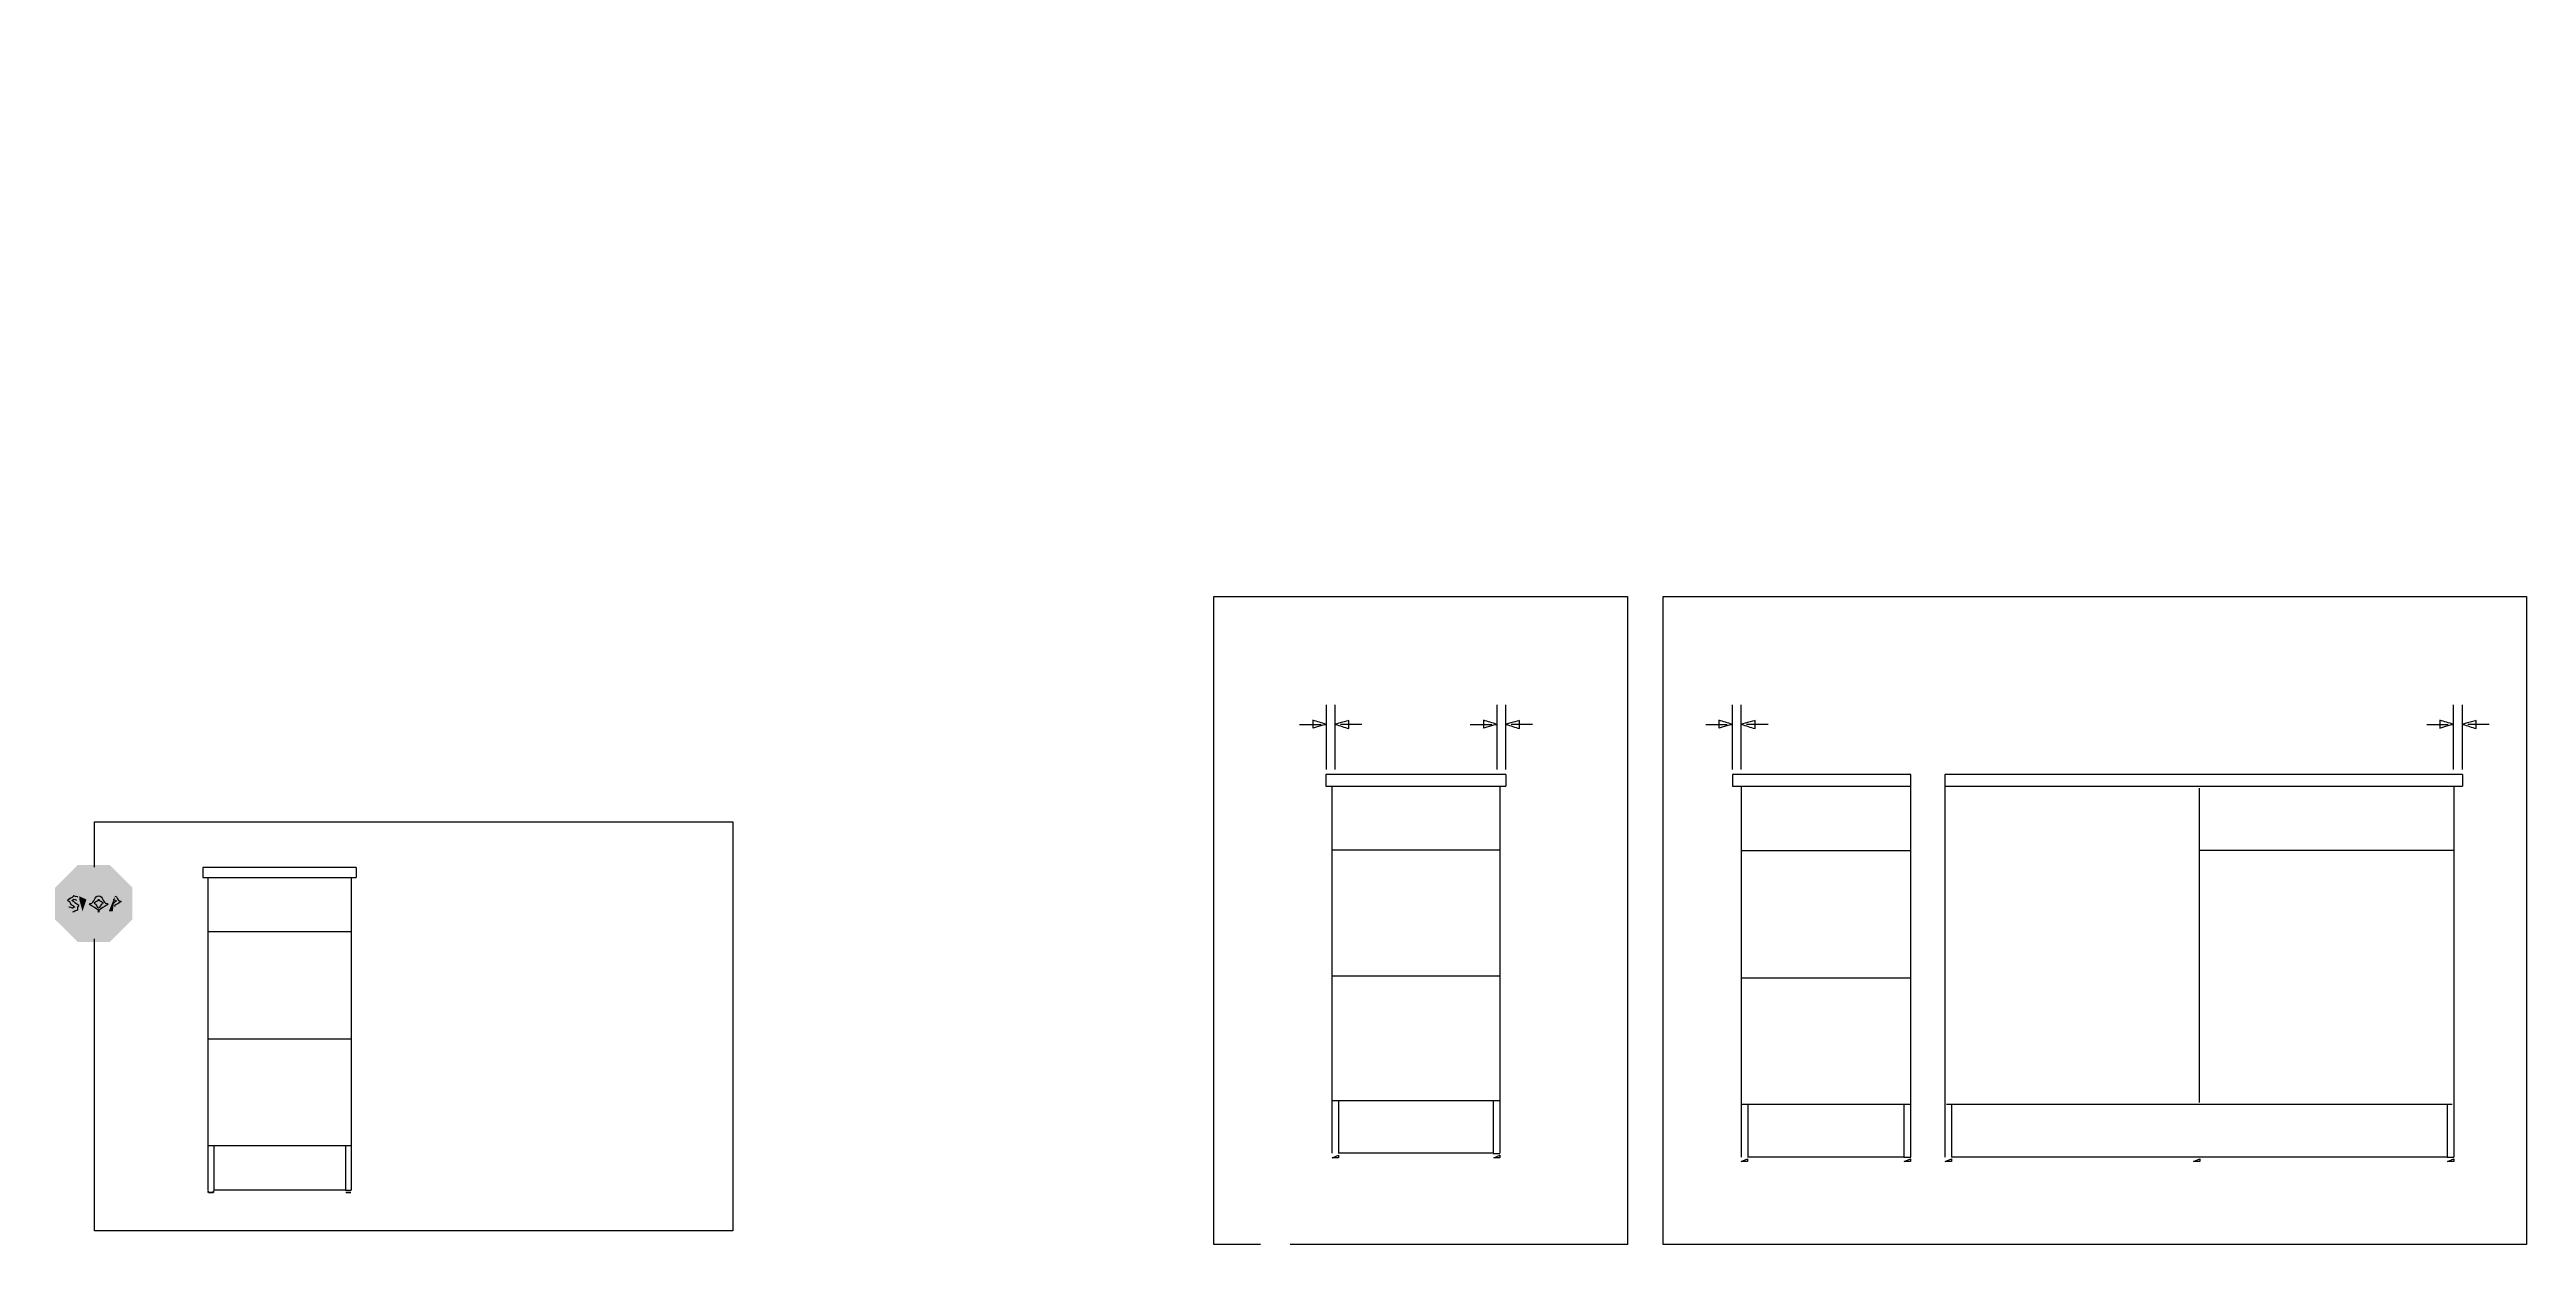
# Model space of a CAD drawing. Header units: metres. Extents: x -27.1 to 47.9, y -10.7 to 6.6.
# Drawn here: x 19.19 to 25.08, y -1.4 to 1.44 of the extents above; entities that cross this region are included whole.
import ezdxf

# ---------------------------------------------------------------- set-up
doc = ezdxf.new("R2010")
doc.units = ezdxf.units.M
doc.header["$MEASUREMENT"] = 0
doc.layers.add('PDF_Working_Num_Penna__7_Num_Penna__7_Num_Penna__7_Num_Penna__7_Num_Penna__7_Num_Penna__7', color=7, linetype='Continuous', lineweight=18)
doc.styles.add('GENERATED_STYLE_1', font='Arial')

msp = doc.modelspace()

# ---------------------------------------------------------------- hatches: boundary and pattern name
at = {"layer": 'PDF_Working_Num_Penna__7_Num_Penna__7_Num_Penna__7_Num_Penna__7_Num_Penna__7_Num_Penna__7', "linetype": 'Continuous', "lineweight": 18}
for points in [[(19.2616, -0.4963), (19.2078, -0.5501), (19.2078, -0.6261), (19.2616, -0.6798), (19.3376, -0.6798), (19.3914, -0.6261), (19.3914, -0.5501), (19.3376, -0.4963)], [(19.265, -0.5786), (19.2727, -0.6065), (19.282, -0.5786), (19.265, -0.5707)], [(19.3446, -0.6065), (19.3496, -0.5707), (19.3353, -0.6065)]]:
    msp.add_hatch(color=7, dxfattribs=at).paths.add_polyline_path(points)

# ---------------------------------------------------------------- linework, layer by layer
at = {"layer": 'PDF_Working_Num_Penna__7_Num_Penna__7_Num_Penna__7_Num_Penna__7_Num_Penna__7_Num_Penna__7', "color": 7, "linetype": 'Continuous', "lineweight": 18, "flags": 128}
for points in [[(22.0704, -1.3982), (21.9593, -1.3982), (21.9593, 0.1413), (22.9418, 0.1413), (22.9418, -1.3982), (22.1409, -1.3982)], [(22.2267, -0.2696), (22.2267, -0.1163)], [(22.2476, -0.2696), (22.2476, -0.1163)], [(22.6319, -0.2696), (22.6319, -0.1163)], [(22.6528, -0.2696), (22.6528, -0.1163)], [(23.191, -0.2696), (23.191, -0.1163)], [(23.2119, -0.2696), (23.2119, -0.1163)], [(24.9034, -0.2696), (24.9034, -0.1163)], [(24.9243, -0.2696), (24.9243, -0.1163)], [(22.1631, -0.1625), (22.214, -0.1625)], [(22.311, -0.1625), (22.2602, -0.1625)], [(22.5683, -0.1625), (22.6192, -0.1625)], [(22.7162, -0.1625), (22.6654, -0.1625)], [(23.1274, -0.1625), (23.1783, -0.1625)], [(23.2754, -0.1625), (23.2245, -0.1625)], [(24.8399, -0.1625), (24.8907, -0.1625)], [(24.9878, -0.1625), (24.9369, -0.1625)], [(22.6528, -0.2813), (22.2255, -0.2813), (22.2255, -0.3092), (22.6528, -0.3092)], [(22.6528, -0.2813), (22.6528, -0.3092)], [(23.6142, -1.1911), (23.6142, -0.2813), (23.191, -0.2813), (23.191, -0.3095), (23.6142, -0.3095)], [(24.9243, -0.2813), (23.6952, -0.2813), (23.6952, -0.3095), (24.9243, -0.3095)], [(24.9243, -0.2813), (24.9243, -0.3095)], [(22.2397, -0.3092), (22.2397, -1.1816)], [(22.6386, -0.3092), (22.6386, -1.1816)], [(23.2112, -0.3095), (23.2112, -1.1911)], [(23.6952, -0.3095), (23.6952, -1.1911)], [(24.2997, -1.061), (24.2997, -0.3137)], [(24.9042, -0.3095), (24.9042, -1.1911)], [(19.301, -0.5017), (19.301, -0.3939), (20.8172, -0.3939), (20.8172, -1.3655), (19.301, -1.3655), (19.301, -0.6719)], [(22.6372, -0.4613), (22.2413, -0.4613)], [(23.6128, -0.4632), (23.2128, -0.4632)], [(24.9027, -0.4622), (24.3012, -0.4622)], [(19.9226, -0.5022), (19.5586, -0.5022), (19.5586, -0.526), (19.9226, -0.526)], [(19.5707, -0.526), (19.5707, -1.2694)], [(19.9105, -0.526), (19.9105, -1.2694)], [(19.9226, -0.5022), (19.9226, -0.526)], [(19.9093, -0.6556), (19.572, -0.6556)], [(22.6372, -0.7604), (22.2413, -0.7604)], [(23.6128, -0.7654), (23.2128, -0.7654)], [(19.9093, -0.9105), (19.572, -0.9105)], [(22.2413, -1.0565), (22.6372, -1.0565)], [(22.2557, -1.0565), (22.2557, -1.1817)], [(22.6226, -1.0565), (22.6226, -1.1817), (22.6386, -1.1817)], [(23.2128, -1.0646), (23.6128, -1.0646)], [(23.2273, -1.0646), (23.2273, -1.1911)], [(23.598, -1.0646), (23.598, -1.1911), (23.6142, -1.1911)], [(23.6993, -1.0651), (24.9, -1.0651)], [(23.7113, -1.0652), (23.7113, -1.1911)], [(24.8881, -1.0652), (24.8881, -1.1911), (24.9042, -1.1911)], [(19.572, -1.1628), (19.9093, -1.1628)], [(19.5843, -1.1628), (19.5843, -1.2694)], [(19.8969, -1.1628), (19.8969, -1.2694), (19.9105, -1.2694)], [(22.2557, -1.1806), (22.6226, -1.1806)], [(23.2273, -1.1901), (23.598, -1.1901)], [(23.7113, -1.1901), (24.888, -1.1901)], [(19.5843, -1.2686), (19.8969, -1.2686)]]:
    msp.add_lwpolyline(points, dxfattribs=at)
for points in [[(25.0764, -1.3982), (23.0265, -1.3982), (23.0265, 0.1413), (25.0764, 0.1413)], [(22.2554, -1.1861), (22.2554, -1.192), (22.2406, -1.192)], [(22.6386, -1.1861), (22.6386, -1.192), (22.6238, -1.192)], [(23.2266, -1.195), (23.2266, -1.2009), (23.2118, -1.2009)], [(23.6135, -1.195), (23.6135, -1.2009), (23.5987, -1.2009)], [(23.7108, -1.195), (23.7108, -1.2009), (23.696, -1.2009)], [(24.3008, -1.195), (24.3008, -1.2009), (24.286, -1.2009)], [(24.9036, -1.195), (24.9036, -1.2009), (24.8887, -1.2009)], [(19.5712, -1.2707), (19.5712, -1.2749)], [(19.5836, -1.2751), (19.5833, -1.2751), (19.5831, -1.2751), (19.5828, -1.2751), (19.5825, -1.2751), (19.582, -1.2751), (19.5816, -1.2751), (19.5811, -1.2751), (19.5805, -1.2751), (19.58, -1.2751), (19.5794, -1.2751), (19.5787, -1.2751), (19.5781, -1.2751), (19.5775, -1.2751), (19.5768, -1.2751), (19.5762, -1.2751), (19.5756, -1.2751), (19.575, -1.2751), (19.5744, -1.2751), (19.5738, -1.2751), (19.5734, -1.2751), (19.5729, -1.2751), (19.5725, -1.2751), (19.5721, -1.2751), (19.5718, -1.2751), (19.5716, -1.2751)], [(19.5835, -1.2751), (19.5832, -1.2751), (19.583, -1.2751), (19.5827, -1.2751), (19.5824, -1.2751), (19.582, -1.2751), (19.5815, -1.2751), (19.581, -1.2751), (19.5805, -1.2751), (19.5799, -1.2751), (19.5793, -1.2751), (19.5787, -1.2751), (19.5781, -1.2751), (19.5775, -1.2751), (19.5768, -1.2751), (19.5762, -1.2751), (19.5756, -1.2751), (19.575, -1.2751), (19.5744, -1.2751), (19.5739, -1.2751), (19.5734, -1.2751), (19.573, -1.2751), (19.5726, -1.2751), (19.5722, -1.2751), (19.5719, -1.2751), (19.5717, -1.2751)], [(19.5775, -1.2749), (19.5776, -1.2749)], [(19.5832, -1.2707), (19.5834, -1.2707)], [(19.5836, -1.275), (19.5837, -1.2707)], [(19.9099, -1.2751), (19.9096, -1.2751), (19.9094, -1.2751), (19.9091, -1.2751), (19.9087, -1.2751), (19.9083, -1.2751), (19.9079, -1.2751), (19.9074, -1.2751), (19.9068, -1.2751), (19.9062, -1.2751), (19.9056, -1.2751), (19.905, -1.2751), (19.9044, -1.2751), (19.9037, -1.2751), (19.9031, -1.2751), (19.9025, -1.2751), (19.9018, -1.2751), (19.9012, -1.2751), (19.9007, -1.2751), (19.9001, -1.2751), (19.8996, -1.2751), (19.8992, -1.2751), (19.8988, -1.2751), (19.8984, -1.2751), (19.8981, -1.2751), (19.8979, -1.2751)], [(19.9098, -1.2751), (19.9095, -1.2751), (19.9093, -1.2751), (19.909, -1.2751), (19.9087, -1.2751), (19.9083, -1.2751), (19.9078, -1.2751), (19.9073, -1.2751), (19.9068, -1.2751), (19.9062, -1.2751), (19.9056, -1.2751), (19.905, -1.2751), (19.9044, -1.2751), (19.9037, -1.2751), (19.9031, -1.2751), (19.9025, -1.2751), (19.9019, -1.2751), (19.9013, -1.2751), (19.9007, -1.2751), (19.9002, -1.2751), (19.8997, -1.2751), (19.8992, -1.2751), (19.8988, -1.2751), (19.8985, -1.2751), (19.8982, -1.2751), (19.898, -1.2751)], [(19.8988, -1.2749), (19.8991, -1.2749)], [(19.9037, -1.2749), (19.9039, -1.2749)]]:
    msp.add_lwpolyline(points, close=True, dxfattribs=at)
for points in [[(22.2261, -0.1625, 0.002101), (22.1941, -0.1526), (22.1941, -0.1715)], [(22.2481, -0.1625, 0.002077), (22.28, -0.1725), (22.2801, -0.1536)], [(22.6312, -0.1625, 0.002101), (22.5993, -0.1526), (22.5993, -0.1715)], [(22.6533, -0.1625, 0.002077), (22.6852, -0.1725), (22.6852, -0.1536)], [(23.1904, -0.1625, 0.002101), (23.1584, -0.1526), (23.1584, -0.1715)], [(23.2124, -0.1625, 0.002077), (23.2444, -0.1725), (23.2444, -0.1536)], [(24.9028, -0.1625, 0.002101), (24.8708, -0.1526), (24.8708, -0.1715)], [(24.9249, -0.1625, 0.002077), (24.9568, -0.1725), (24.9568, -0.1536)]]:
    msp.add_lwpolyline(points, format="xyb", dxfattribs=at)
at = {"layer": 'PDF_Working_Num_Penna__7_Num_Penna__7_Num_Penna__7_Num_Penna__7_Num_Penna__7_Num_Penna__7', "color": 7, "linetype": 'Continuous', "lineweight": 18}
for points in [[(22.1941, -0.1715), (22.1941, -0.1715), (22.2218, -0.1625), (22.2261, -0.1625)], [(22.1941, -0.1715), (22.1941, -0.1715), (22.2218, -0.1625), (22.2261, -0.1625)], [(22.2801, -0.1536), (22.2801, -0.1536), (22.2438, -0.1625), (22.2481, -0.1625)], [(22.2801, -0.1536), (22.2801, -0.1536), (22.2438, -0.1625), (22.2481, -0.1625)], [(22.5993, -0.1715), (22.5993, -0.1715), (22.627, -0.1625), (22.6312, -0.1625)], [(22.5993, -0.1715), (22.5993, -0.1715), (22.627, -0.1625), (22.6312, -0.1625)], [(22.6852, -0.1536), (22.6852, -0.1536), (22.649, -0.1625), (22.6533, -0.1625)], [(22.6852, -0.1536), (22.6852, -0.1536), (22.649, -0.1625), (22.6533, -0.1625)], [(23.1584, -0.1715), (23.1584, -0.1715), (23.1861, -0.1625), (23.1904, -0.1625)], [(23.1584, -0.1715), (23.1584, -0.1715), (23.1861, -0.1625), (23.1904, -0.1625)], [(23.2444, -0.1536), (23.2444, -0.1536), (23.2082, -0.1625), (23.2124, -0.1625)], [(23.2444, -0.1536), (23.2444, -0.1536), (23.2082, -0.1625), (23.2124, -0.1625)], [(24.8708, -0.1715), (24.8708, -0.1715), (24.8985, -0.1625), (24.9028, -0.1625)], [(24.8708, -0.1715), (24.8708, -0.1715), (24.8985, -0.1625), (24.9028, -0.1625)], [(24.9568, -0.1536), (24.9568, -0.1536), (24.9206, -0.1625), (24.9249, -0.1625)], [(24.9568, -0.1536), (24.9568, -0.1536), (24.9206, -0.1625), (24.9249, -0.1625)], [(19.2506, -0.5697), (19.2578, -0.5697), (19.231, -0.5818), (19.2383, -0.5818)], [(19.2383, -0.5818), (19.2452, -0.5818), (19.2419, -0.5919), (19.248, -0.5919)], [(19.2521, -0.584), (19.2538, -0.584), (19.2459, -0.5805), (19.248, -0.5805)], [(19.2619, -0.5727), (19.2655, -0.5727), (19.247, -0.5697), (19.2506, -0.5697)], [(19.248, -0.5805), (19.25, -0.5805), (19.2503, -0.5775), (19.252, -0.5775)], [(19.2633, -0.5945), (19.2691, -0.5945), (19.2493, -0.5847), (19.2545, -0.5847)], [(19.252, -0.5775), (19.2543, -0.5775), (19.2559, -0.5799), (19.2582, -0.5799)], [(19.3111, -0.6077), (19.3226, -0.6077), (19.2797, -0.5879), (19.2913, -0.5879)], [(19.2913, -0.5879), (19.3022, -0.5879), (19.3008, -0.5695), (19.3111, -0.5695)], [(19.3111, -0.5785), (19.3167, -0.5785), (19.2961, -0.588), (19.301, -0.588)], [(19.331, -0.5879), (19.3426, -0.5879), (19.2996, -0.6077), (19.3111, -0.6077)], [(19.301, -0.588), (19.3072, -0.588), (19.3056, -0.5987), (19.3111, -0.5987)], [(19.3213, -0.588), (19.3262, -0.588), (19.3056, -0.5785), (19.3111, -0.5785)], [(19.3111, -0.5695), (19.3215, -0.5695), (19.3201, -0.5879), (19.331, -0.5879)], [(19.3111, -0.5987), (19.3167, -0.5987), (19.3151, -0.588), (19.3213, -0.588)], [(19.3626, -0.5825), (19.3711, -0.5825), (19.3418, -0.5947), (19.3499, -0.5947)], [(19.3529, -0.5828), (19.3574, -0.5828), (19.3426, -0.5782), (19.3462, -0.5782)], [(19.3462, -0.5871), (19.3496, -0.5871), (19.3485, -0.5828), (19.3529, -0.5828)], [(19.3496, -0.5707), (19.3573, -0.5707), (19.3544, -0.5825), (19.3626, -0.5825)], [(19.2491, -0.5996), (19.2523, -0.5996), (19.2378, -0.5959), (19.2409, -0.5959)], [(19.2536, -0.596), (19.2562, -0.596), (19.2469, -0.5996), (19.2491, -0.5996)], [(19.248, -0.5919), (19.2501, -0.5919), (19.251, -0.596), (19.2536, -0.596)], [(19.2495, -0.6075), (19.2531, -0.6075), (19.2559, -0.6041), (19.2596, -0.6041)], [(19.2596, -0.6041), (19.2634, -0.6041), (19.2598, -0.5945), (19.2633, -0.5945)]]:
    msp.add_open_spline(points, degree=3, dxfattribs=at)

# ---------------------------------------------------------------- texts
at = {"layer": 'PDF_Working_Num_Penna__7_Num_Penna__7_Num_Penna__7_Num_Penna__7_Num_Penna__7_Num_Penna__7', "color": 7, "linetype": 'Continuous', "lineweight": 18, "attachment_point": 7, "style": 'GENERATED_STYLE_1'}
for s, insert, char_height in [('\\A1;{\\pql;\\fArial|b0|i0|c0|p34;9}', (19.1944, 1.4409), 0.00000428), ('\\A1;{\\pql;\\fArial|b0|i0|c0|p34;AA-1843312-3}', (23.2562, 1.3568), 0.00000257), ('\\A1;{\\pql;\\fArial|b0|i0|c0|p34;10}', (20.4016, 1.3522), 0.00000428), ('\\A1;{\\pql;\\fArial|b0|i0|c0|p34;10 mm}', (22.546, 0.0021), 0.00000513), ('\\A1;{\\pql;\\fArial|b0|i0|c0|p34;20 mm}', (23.115, 0.0021), 0.00000513), ('\\A1;{\\pql;\\fArial|b0|i0|c0|p34;20 mm}', (24.7366, 0.0021), 0.00000513), ('\\A1;{\\pql;\\fArial|b0|i0|c0|p34;(6/16")}', (22.0661, -0.083), 0.00000513), ('\\A1;{\\pql;\\fArial|b0|i0|c0|p34;(6/16")}', (22.5402, -0.083), 0.00000513), ('\\A1;{\\pql;\\fArial|b0|i0|c0|p34;(13/16")}', (23.0864, -0.083), 0.00000513), ('\\A1;{\\pql;\\fArial|b0|i0|c0|p34;(13/16")}', (24.7081, -0.083), 0.00000513)]:
    msp.add_mtext(s, dxfattribs=dict(at, insert=insert, char_height=char_height))

doc.saveas('drawing.dxf')
